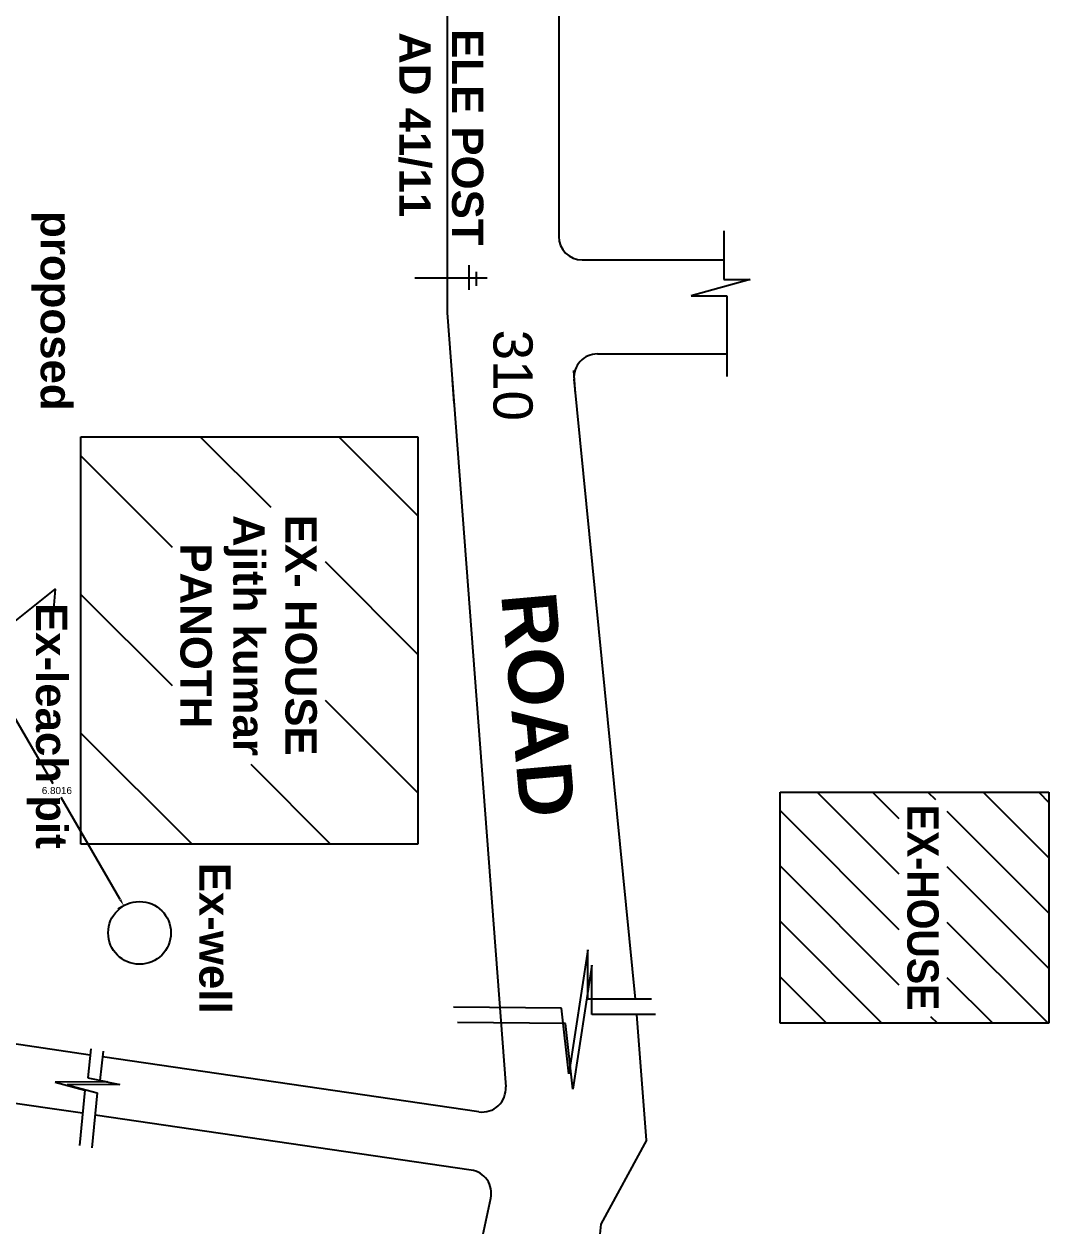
# Model space of a CAD drawing. Header units: metres. Extents: x -55 to 385, y 16 to 159.
# Drawn here: x 113.38 to 139.55, y 67.25 to 97.92 of the extents above; entities that cross this region are included whole.
import ezdxf

# ---------------------------------------------------------------- set-up
doc = ezdxf.new("R2010")
doc.units = ezdxf.units.M
doc.header["$MEASUREMENT"] = 0
doc.layers.add('WELL', color=7, linetype='Continuous', plot=False)
doc.styles.get("Standard").update_dxf_attribs({"font": 'ARIAL.TTF'})
doc.styles.add('X', font='arialbd.ttf', dxfattribs={"height": 20})
doc.dimstyles.get("Standard").update_dxf_attribs({"dimtxt": 0.18, "dimasz": 0.18, "dimexe": 0.18, "dimexo": 0.0625, "dimgap": 0.09, "dimtad": 0, "dimtih": 1, "dimtoh": 1, "dimdec": 4, "dimzin": 0, "dimdsep": 46, "dimtxsty": 'Standard', "dimcen": 0.09, "dimadec": 0, "dimazin": 0, "dimtfac": 1, "dimtdec": 4, "dimtofl": 0, "dimtmove": 0, "dimatfit": 3, "dimfxl": 1, "dimtolj": 1, "dimtzin": 0, "dimarcsym": 0})

# ---------------------------------------------------------------- blocks, each defined once
blk = doc.blocks.new('*D21')
at = {"color": 0, "lineweight": -2, "transparency": 16777216}
for p, q in [((112.461, 81.272), (112.359, 81.213)), ((112.605, 81.148), (114.117, 78.544)), ((115.841, 75.577), (114.329, 78.18)), ((115.877, 75.39), (115.775, 75.331))]:
    blk.add_line(p, q, dxfattribs=at)
at = {"color": 0, "transparency": 16777216}
for points in [[(112.631, 81.163), (112.579, 81.132), (112.515, 81.303)], [(115.866, 75.592), (115.815, 75.562), (115.931, 75.422)]]:
    blk.add_solid(points, dxfattribs=at)
at = {"layer": 'Defpoints', "color": 0, "transparency": 16777216}
for p in [(112.515, 81.303), (115.931, 75.422), (115.931, 75.422)]:
    blk.add_point(p, dxfattribs=at)
at = {"color": 0, "transparency": 16777216, "insert": (114.223, 78.362), "char_height": 0.18, "attachment_point": 5}
blk.add_mtext('\\A1;6.8016', dxfattribs=at)

msp = doc.modelspace()

# ---------------------------------------------------------------- linework, layer by layer
for p, q in [((127.03429, 109.23756), (127.03429, 92.50371)), ((124.18695, 108.55445), (124.18695, 90.59694)), ((131.24873, 92.6436), (131.24873, 91.39965)), ((124.73948, 91.76519), (124.73948, 91.14382)), ((127.63429, 91.90371), (131.24873, 91.90371)), ((125.20361, 91.43974), (123.36315, 91.43974)), ((124.929, 91.59513), (124.929, 91.24193)), ((131.91839, 91.39965), (130.41589, 90.98781)), ((131.24873, 91.39965), (131.91839, 91.39965)), ((130.41589, 90.98781), (131.32812, 90.98781)), ((131.32812, 90.98781), (131.32812, 88.9286)), ((124.18865, 90.55175), (125.68026, 70.80274)), ((128.02139, 89.50371), (131.32812, 89.50371)), ((127.4064, 89.07719), (127.45206, 88.47893)), ((124.31261, 88.84105), (124.35827, 88.24279)), ((128.99354, 73.03874), (127.42313, 88.85805)), ((114.83789, 76.99141), (114.83789, 87.39141)), ((114.83789, 87.39141), (123.43789, 87.39141)), ((117.88241, 87.39141), (119.68055, 85.59327)), ((121.41795, 87.39141), (123.43789, 85.37147)), ((123.43789, 87.39141), (123.43789, 76.99141)), ((114.83789, 86.9004), (117.16334, 84.57494)), ((121.07094, 84.20288), (123.43789, 81.83593)), ((114.83789, 83.36486), (117.16334, 81.03941)), ((121.07094, 80.66735), (123.43789, 78.3004)), ((114.83789, 79.82933), (117.67581, 76.99141)), ((119.17155, 79.0312), (121.21135, 76.99141)), ((132.68284, 72.42259), (132.68284, 78.32164)), ((132.68284, 78.32164), (139.54741, 78.32164)), ((133.62822, 78.32164), (135.71635, 76.2335)), ((135.04243, 78.32164), (135.71635, 77.64771)), ((136.45664, 78.32164), (136.64876, 78.12952)), ((137.87086, 78.32164), (139.54741, 76.64509)), ((139.28507, 78.32164), (139.54741, 78.0593)), ((139.54741, 78.32164), (139.54741, 72.42259)), ((132.68284, 77.85279), (135.71635, 74.81928)), ((136.94418, 77.83409), (139.54741, 75.23087)), ((123.43789, 76.99141), (114.83789, 76.99141)), ((132.68284, 76.43858), (135.71635, 73.40507)), ((136.94418, 76.41988), (139.54741, 73.81666)), ((115.0726, 71.6122), (89.26993, 75.37847)), ((132.68284, 75.02437), (135.28463, 72.42259)), ((136.94418, 75.00567), (139.52727, 72.42259)), ((127.77743, 74.29317), (127.29016, 71.13387)), ((127.77743, 73.03874), (127.77743, 74.29317)), ((114.8801, 70.1244), (89.07861, 73.8905)), ((127.88184, 73.90351), (127.39457, 70.74421)), ((127.88184, 72.64908), (127.88184, 73.90351)), ((132.68284, 73.61015), (133.87041, 72.42259)), ((136.94418, 73.59145), (138.11305, 72.42259)), ((129.40165, 73.03874), (127.77743, 73.03874)), ((127.10454, 72.80644), (124.34336, 72.82967)), ((127.29016, 71.13387), (127.10454, 72.80644)), ((127.20894, 72.41678), (124.44777, 72.44001)), ((127.39457, 70.74421), (127.20894, 72.41678)), ((129.50606, 72.64908), (127.88184, 72.64908)), ((129.27189, 69.43753), (129.02366, 72.64908)), ((139.54741, 72.42259), (132.68284, 72.42259)), ((136.52228, 72.59915), (136.69884, 72.42259)), ((115.09001, 71.77339), (115.00956, 71.02837)), ((115.40386, 71.70797), (115.32342, 70.96295)), ((124.9953, 70.16384), (115.38854, 71.56608)), ((115.51227, 70.92771), (114.17511, 70.91757)), ((114.17511, 70.91757), (114.9392, 70.71625)), ((115.82613, 70.86229), (114.48897, 70.85215)), ((115.00956, 71.02837), (115.51227, 70.92771)), ((115.32342, 70.96295), (115.82613, 70.86229)), ((114.48897, 70.85215), (115.25306, 70.65083)), ((114.9392, 70.71625), (114.79844, 69.30667)), ((115.25306, 70.65083), (115.1123, 69.24125)), ((124.79865, 68.67665), (115.19589, 70.07831)), ((129.27189, 69.43753), (128.10395, 67.29522)), ((124.606, 64.71954), (125.29872, 67.95741)), ((128.10395, 67.29522), (126.50307, 49.73708))]:
    msp.add_line(p, q)
msp.add_lwpolyline([(112.76585, 82.38083), (114.18201, 83.5025), (114.13136, 82.88562)])
for centre, start, end in [((127.63429, 92.50371), 180, 270), ((124.78695, 90.59694), 180, 184.31923), ((128.02139, 88.90371), 90, 184.364732), ((125.08196, 70.75755), 261.695499, 4.31923), ((124.71199, 68.08294), 347.924113, 81.695499)]:
    msp.add_arc(centre, 0.6, start, end)
at = {"layer": 'WELL', "color": 1}
msp.add_circle((116.33268, 74.72973), 0.8, dxfattribs=at)

# ---------------------------------------------------------------- texts
at = {"style": 'X'}
for s, height, rotation, p in [('AD 41/11', 0.8, 270, (122.96294, 97.71442)), ('ELE POST', 0.8, 270, (124.30992, 97.79573)), ('proposed', 0.8, 270, (113.80965, 93.149)), ('Ajith kumar', 0.8, 270, (118.72396, 85.39327)), ('EX- HOUSE', 0.8, 270, (120.0573, 85.399)), ('PANOTH', 0.8, 270, (117.37699, 84.6694)), ('ROAD', 1.4, 275.041736, (125.56164, 83.36083)), ('Ex-leach pit', 0.8, 270, (113.69107, 83.14934)), ('Ex-well', 0.8, 270, (117.85822, 76.51963))]:
    msp.add_text(s, height=height, rotation=rotation, dxfattribs=at).set_placement(p)
at = {"style": 'X', "width": 0.9}
msp.add_text('EX-HOUSE', height=0.8, rotation=270, dxfattribs=at).set_placement((135.93054, 78.0027))
at = {"insert": (125.8595, 88.95912), "char_height": 1, "attachment_point": 5, "rotation": 270}
msp.add_mtext('\\A1;310', dxfattribs=at)

# ---------------------------------------------------------------- dimensions: what is measured, and where the dimension line sits
at = {"color": 8}
dim = msp.add_aligned_dim(p1=(112.515, 81.30316), p2=(115.9309, 75.42152), distance=0, dimstyle='Standard', dxfattribs=at)
dim.commit()
dim.dimension.update_dxf_attribs({"geometry": '*D21', "text_midpoint": (114.22295, 78.36234)})

doc.saveas('drawing.dxf')
